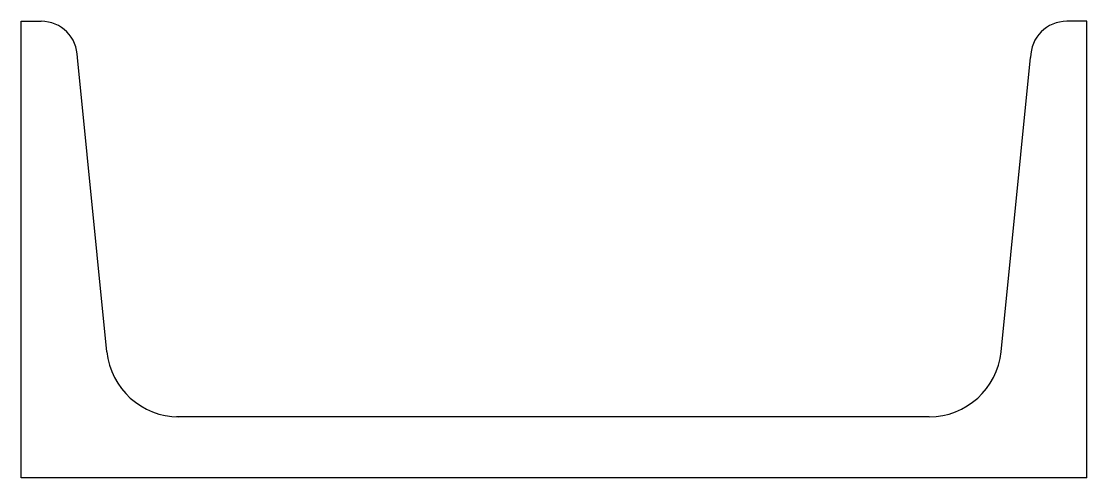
# Model space of a CAD drawing. Header units: metres. Extents: x 0 to 140, y 0 to 60.
import ezdxf

# ---------------------------------------------------------------- set-up
doc = ezdxf.new("R2010")
doc.units = ezdxf.units.M

msp = doc.modelspace()

# ---------------------------------------------------------------- linework, layer by layer
for p, q in [((0, 0), (0, 60)), ((0, 60), (2.62, 60)), ((140, 60), (137.38, 60)), ((140, 0), (140, 60)), ((11.24, 16.55), (7.37, 55.25)), ((128.76, 16.55), (132.63, 55.25)), ((119.3, 8), (20.4, 8)), ((140, 0), (0, 0))]:
    msp.add_line(p, q)
for centre, radius, start, end in [((2.62, 55.25), 4.75, 0, 90), ((137.38, 55.25), 4.75, 90, 180), ((20.7, 17.5), 9.5, 185.71, 270), ((119.3, 17.5), 9.5, 270, 354.29)]:
    msp.add_arc(centre, radius, start, end)

doc.saveas('drawing.dxf')
